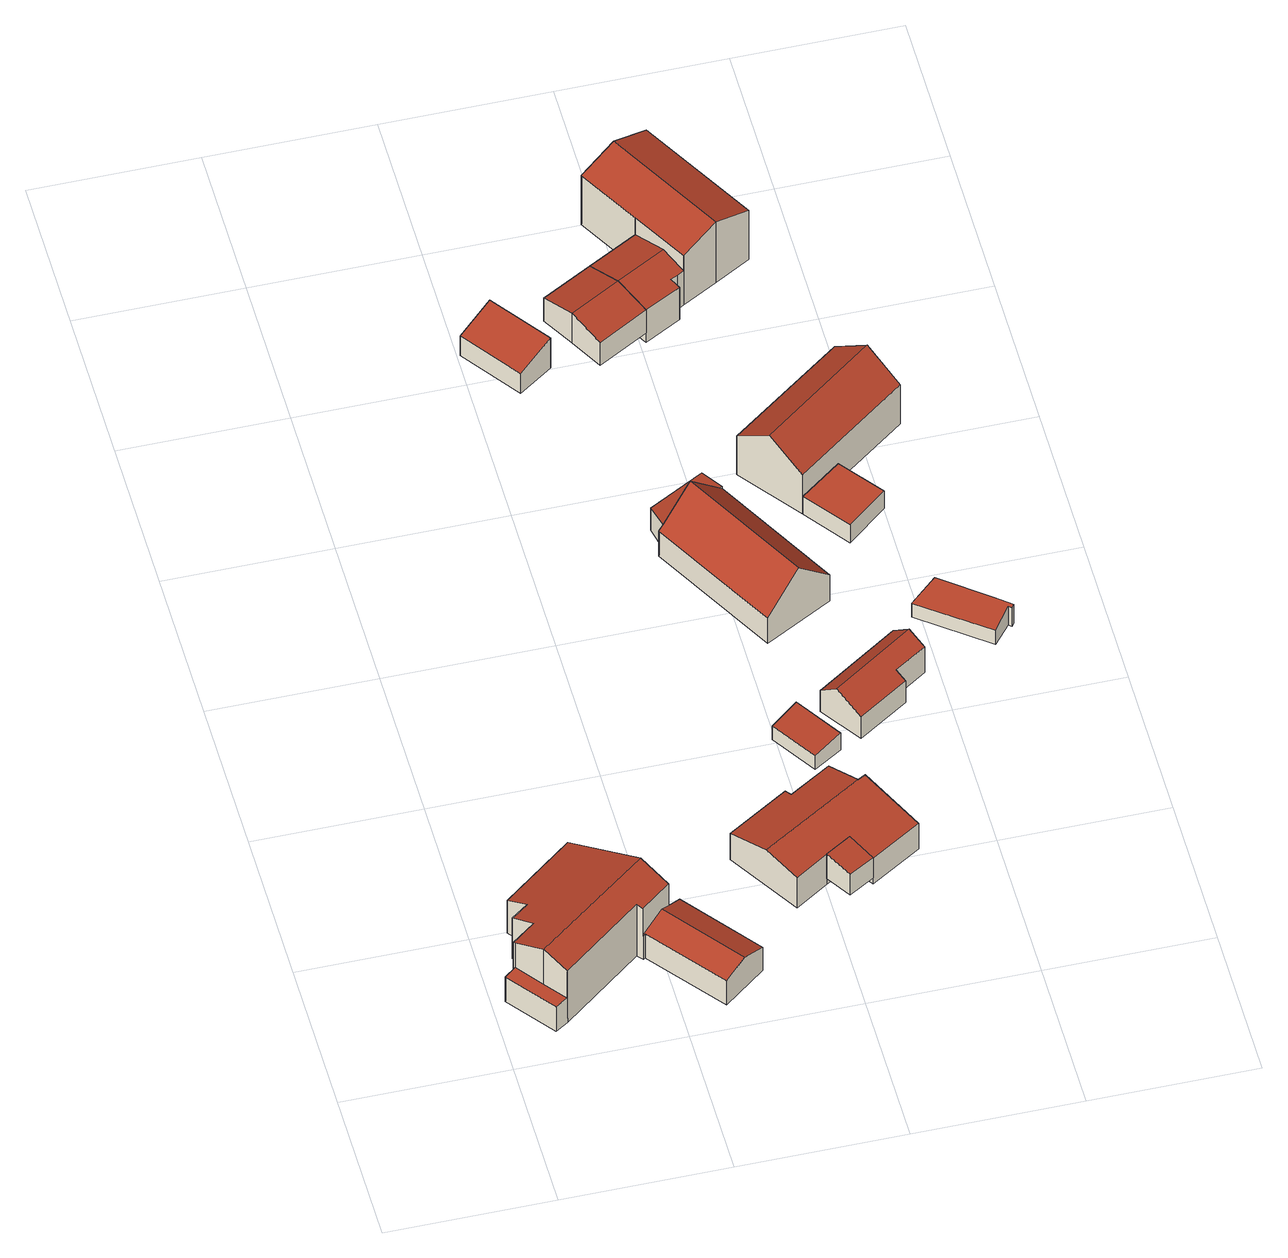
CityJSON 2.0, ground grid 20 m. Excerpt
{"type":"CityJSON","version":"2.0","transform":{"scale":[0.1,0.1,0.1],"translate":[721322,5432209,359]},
"CityObjects":{
"building1":{"type":"Building","attributes":{"Gemeindeschluessel":"09375199","HoeheDach":"372.526","HoeheGrund":"362.810","Methode":"2000","NiedrigsteTraufeDesGebaeudes":"366.623","Geometrietyp2DReferenz":"3000","measuredHeight":9.72,"function":"31001_1000","roofType":"3100"},"address":[{"Country":"Germany","Locality":"Sinzing","ThoroughfareName":"Ziegelschlagweg 4"}],"geometry":[{"type":"Solid","lod":"2","boundaries":[[[[0,1,2,3]],[[4,5,6,7,8]],[[9,10,11,12]],[[3,2,13,14]],[[5,15,16,6]],[[17,18,19,20]],[[21,22,23,24]],[[23,22,25,26,27,28]],[[29,25,22,21]],[[30,31,1,0,32,33]],[[34,35,18,17]],[[36,37,35,34]],[[29,21,24,9,12,38,39,40,36,34,17,20,41,32,0,3,14]],[[29,14,13,26,25]],[[20,19,42,41]],[[40,7,43,37,36]],[[30,33,42,19,18,35,37,43,16]],[[38,12,11,15,5,4]],[[26,13,2,1,27]],[[39,8,7,40]],[[9,24,23,28,44,10]],[[41,42,33,32]],[[31,44,28,27,1]],[[6,16,43,7]],[[38,4,8,39]],[[31,30,16,15,11,10,44]]]],"semantics":{"surfaces":[{"type":"WallSurface","Flaeche":"8.712","Z_MAX":"4.610","Z_MAX_ASL":"367.420","Z_MIN":"0.000","Z_MIN_ASL":"362.810"},{"type":"RoofSurface","Dachneigung":"90.000","Dachorientierung":"-1.000","Flaeche":"12.674","Z_MAX":"4.010","Z_MAX_ASL":"366.820","Z_MIN":"4.010","Z_MIN_ASL":"366.820"},{"type":"WallSurface","Flaeche":"104.791","Z_MAX":"8.399","Z_MAX_ASL":"371.209","Z_MIN":"0.000","Z_MIN_ASL":"362.810"},{"type":"WallSurface","Flaeche":"44.423","Z_MAX":"3.829","Z_MAX_ASL":"366.639","Z_MIN":"0.000","Z_MIN_ASL":"362.810"},{"type":"WallSurface","Flaeche":"16.721","Z_MAX":"9.716","Z_MAX_ASL":"372.526","Z_MIN":"4.010","Z_MIN_ASL":"366.820"},{"type":"WallSurface","Flaeche":"17.533","Z_MAX":"6.541","Z_MAX_ASL":"369.351","Z_MIN":"0.000","Z_MIN_ASL":"362.810"},{"type":"WallSurface","Flaeche":"1.051","Z_MAX":"3.916","Z_MAX_ASL":"366.726","Z_MIN":"0.000","Z_MIN_ASL":"362.810"},{"type":"RoofSurface","Dachneigung":"69.270","Dachorientierung":"234.537","Flaeche":"38.973","Z_MAX":"5.110","Z_MAX_ASL":"367.920","Z_MIN":"3.813","Z_MIN_ASL":"366.623"},{"type":"WallSurface","Flaeche":"44.857","Z_MAX":"3.927","Z_MAX_ASL":"366.737","Z_MIN":"0.000","Z_MIN_ASL":"362.810"},{"type":"WallSurface","Flaeche":"111.695","Z_MAX":"9.716","Z_MAX_ASL":"372.526","Z_MIN":"0.000","Z_MIN_ASL":"362.810"},{"type":"WallSurface","Flaeche":"21.321","Z_MAX":"7.834","Z_MAX_ASL":"370.644","Z_MIN":"0.000","Z_MIN_ASL":"362.810"},{"type":"WallSurface","Flaeche":"29.347","Z_MAX":"7.850","Z_MAX_ASL":"370.660","Z_MIN":"0.000","Z_MIN_ASL":"362.810"},{"type":"GroundSurface","Flaeche":"294.606","Z_MAX":"0.000","Z_MAX_ASL":"362.810","Z_MIN":"0.000","Z_MIN_ASL":"362.810"},{"type":"WallSurface","Flaeche":"29.249","Z_MAX":"5.110","Z_MAX_ASL":"367.920","Z_MIN":"0.000","Z_MIN_ASL":"362.810"},{"type":"WallSurface","Flaeche":"16.651","Z_MAX":"6.541","Z_MAX_ASL":"369.351","Z_MIN":"0.000","Z_MIN_ASL":"362.810"},{"type":"WallSurface","Flaeche":"2.375","Z_MAX":"7.981","Z_MAX_ASL":"370.791","Z_MIN":"0.000","Z_MIN_ASL":"362.810"},{"type":"RoofSurface","Dachneigung":"66.432","Dachorientierung":"324.361","Flaeche":"158.921","Z_MAX":"9.716","Z_MAX_ASL":"372.526","Z_MIN":"5.289","Z_MIN_ASL":"368.099"},{"type":"WallSurface","Flaeche":"7.756","Z_MAX":"8.401","Z_MAX_ASL":"371.212","Z_MIN":"0.000","Z_MIN_ASL":"362.810"},{"type":"RoofSurface","Dachneigung":"69.270","Dachorientierung":"54.538","Flaeche":"41.977","Z_MAX":"5.110","Z_MAX_ASL":"367.920","Z_MIN":"3.829","Z_MIN_ASL":"366.639"},{"type":"WallSurface","Flaeche":"6.941","Z_MAX":"4.010","Z_MAX_ASL":"366.820","Z_MIN":"0.000","Z_MIN_ASL":"362.810"},{"type":"WallSurface","Flaeche":"6.069","Z_MAX":"8.399","Z_MAX_ASL":"371.209","Z_MIN":"0.000","Z_MIN_ASL":"362.810"},{"type":"WallSurface","Flaeche":"57.782","Z_MAX":"5.316","Z_MAX_ASL":"368.126","Z_MIN":"0.000","Z_MIN_ASL":"362.810"},{"type":"WallSurface","Flaeche":"16.920","Z_MAX":"8.135","Z_MAX_ASL":"370.945","Z_MIN":"3.813","Z_MIN_ASL":"366.623"},{"type":"WallSurface","Flaeche":"19.249","Z_MAX":"9.716","Z_MAX_ASL":"372.526","Z_MIN":"4.010","Z_MIN_ASL":"366.820"},{"type":"WallSurface","Flaeche":"28.567","Z_MAX":"4.010","Z_MAX_ASL":"366.820","Z_MIN":"0.000","Z_MIN_ASL":"362.810"},{"type":"RoofSurface","Dachneigung":"68.348","Dachorientierung":"144.361","Flaeche":"65.154","Z_MAX":"9.716","Z_MAX_ASL":"372.526","Z_MIN":"8.135","Z_MIN_ASL":"370.945"}],"values":[[0,1,2,3,4,5,6,7,8,9,10,11,12,13,14,15,16,17,18,19,20,21,22,23,24,25]]}}]},
"building2":{"type":"Building","attributes":{"Gemeindeschluessel":"09375199","HoeheDach":"365.391","HoeheGrund":"361.450","Methode":"2000","NiedrigsteTraufeDesGebaeudes":"364.709","Geometrietyp2DReferenz":"3000","measuredHeight":3.94,"function":"51009_1610","roofType":"2100"},"geometry":[{"type":"Solid","lod":"2","boundaries":[[[[45,46,47,48]],[[49,46,45,50]],[[51,52,49,50]],[[52,47,46,49]],[[50,45,48,51]],[[51,48,47,52]]]],"semantics":{"surfaces":[{"type":"RoofSurface","Dachneigung":"79.253","Dachorientierung":"148.627","Flaeche":"13.147","Z_MAX":"3.941","Z_MAX_ASL":"365.391","Z_MIN":"3.259","Z_MIN_ASL":"364.709"},{"type":"WallSurface","Flaeche":"11.760","Z_MAX":"3.259","Z_MAX_ASL":"364.709","Z_MIN":"0.000","Z_MIN_ASL":"361.450"},{"type":"GroundSurface","Flaeche":"12.916","Z_MAX":"0.000","Z_MAX_ASL":"361.450","Z_MIN":"0.000","Z_MIN_ASL":"361.450"},{"type":"WallSurface","Flaeche":"12.929","Z_MAX":"3.941","Z_MAX_ASL":"365.391","Z_MIN":"0.000","Z_MIN_ASL":"361.450"},{"type":"WallSurface","Flaeche":"12.920","Z_MAX":"3.940","Z_MAX_ASL":"365.390","Z_MIN":"0.000","Z_MIN_ASL":"361.450"},{"type":"WallSurface","Flaeche":"14.131","Z_MAX":"3.941","Z_MAX_ASL":"365.391","Z_MIN":"0.000","Z_MIN_ASL":"361.450"}],"values":[[0,1,2,3,4,5]]}}]},
"building3":{"type":"Building","attributes":{"Gemeindeschluessel":"09375199","HoeheDach":"366.253","HoeheGrund":"360.420","Methode":"2000","NiedrigsteTraufeDesGebaeudes":"364.600","Geometrietyp2DReferenz":"3000","measuredHeight":5.83,"function":"31001_1000","roofType":"3100"},"address":[{"Country":"Germany","Locality":"Sinzing","ThoroughfareName":"Ortsstraße 6"}],"geometry":[{"type":"Solid","lod":"2","boundaries":[[[[53,54,55,56]],[[57,58,59,60,61]],[[62,63,64,65]],[[61,60,63,62]],[[65,64,66,67]],[[68,69,58,57]],[[56,55,69,68]],[[70,71,72,73]],[[67,66,71,70]],[[57,61,62,65,67,70,73,74,53,56,68]],[[73,72,75,74]],[[59,71,66,64,63,60]],[[74,75,54,53]],[[58,69,55,54,75,72,71,59]]]],"semantics":{"surfaces":[{"type":"WallSurface","Flaeche":"16.275","Z_MAX":"4.897","Z_MAX_ASL":"365.317","Z_MIN":"-0.000","Z_MIN_ASL":"360.420"},{"type":"WallSurface","Flaeche":"53.793","Z_MAX":"5.826","Z_MAX_ASL":"366.246","Z_MIN":"-0.000","Z_MIN_ASL":"360.420"},{"type":"WallSurface","Flaeche":"4.301","Z_MAX":"4.562","Z_MAX_ASL":"364.982","Z_MIN":"-0.000","Z_MIN_ASL":"360.420"},{"type":"WallSurface","Flaeche":"37.274","Z_MAX":"4.298","Z_MAX_ASL":"364.718","Z_MIN":"-0.000","Z_MIN_ASL":"360.420"},{"type":"WallSurface","Flaeche":"26.829","Z_MAX":"4.562","Z_MAX_ASL":"364.982","Z_MIN":"-0.000","Z_MIN_ASL":"360.420"},{"type":"WallSurface","Flaeche":"23.496","Z_MAX":"4.898","Z_MAX_ASL":"365.318","Z_MIN":"-0.000","Z_MIN_ASL":"360.420"},{"type":"WallSurface","Flaeche":"17.580","Z_MAX":"4.898","Z_MAX_ASL":"365.318","Z_MIN":"-0.000","Z_MIN_ASL":"360.420"},{"type":"WallSurface","Flaeche":"5.903","Z_MAX":"5.833","Z_MAX_ASL":"366.253","Z_MIN":"-0.000","Z_MIN_ASL":"360.420"},{"type":"WallSurface","Flaeche":"24.007","Z_MAX":"5.833","Z_MAX_ASL":"366.253","Z_MIN":"-0.000","Z_MIN_ASL":"360.420"},{"type":"GroundSurface","Flaeche":"173.932","Z_MAX":"-0.000","Z_MAX_ASL":"360.420","Z_MIN":"-0.000","Z_MIN_ASL":"360.420"},{"type":"WallSurface","Flaeche":"41.373","Z_MAX":"5.832","Z_MAX_ASL":"366.252","Z_MIN":"-0.000","Z_MIN_ASL":"360.420"},{"type":"RoofSurface","Dachneigung":"74.574","Dachorientierung":"330.827","Flaeche":"78.068","Z_MAX":"5.833","Z_MAX_ASL":"366.253","Z_MIN":"4.294","Z_MIN_ASL":"364.714"},{"type":"WallSurface","Flaeche":"29.938","Z_MAX":"4.180","Z_MAX_ASL":"364.600","Z_MIN":"-0.000","Z_MIN_ASL":"360.420"},{"type":"RoofSurface","Dachneigung":"78.698","Dachorientierung":"150.958","Flaeche":"100.627","Z_MAX":"5.833","Z_MAX_ASL":"366.253","Z_MIN":"4.180","Z_MIN_ASL":"364.600"}],"values":[[0,1,2,3,4,5,6,7,8,9,10,11,12,13]]}}]},
"building4":{"type":"Building","attributes":{"Gemeindeschluessel":"09375199","HoeheDach":"364.112","HoeheGrund":"361.260","Methode":"1000","NiedrigsteTraufeDesGebaeudes":"363.534","Geometrietyp2DReferenz":"3000","measuredHeight":2.85,"function":"31001_2463","roofType":"1000"},"geometry":[{"type":"Solid","lod":"2","boundaries":[[[[76,77,78,79]],[[77,76,80,81]],[[80,76,79,82]],[[82,83,81,80]],[[79,78,83,82]],[[77,81,83,78]]]],"semantics":{"surfaces":[{"type":"WallSurface","Flaeche":"10.324","Z_MAX":"2.852","Z_MAX_ASL":"364.112","Z_MIN":"0.000","Z_MIN_ASL":"361.260"},{"type":"WallSurface","Flaeche":"19.337","Z_MAX":"2.852","Z_MAX_ASL":"364.112","Z_MIN":"0.000","Z_MIN_ASL":"361.260"},{"type":"GroundSurface","Flaeche":"26.813","Z_MAX":"0.000","Z_MAX_ASL":"361.260","Z_MIN":"0.000","Z_MIN_ASL":"361.260"},{"type":"WallSurface","Flaeche":"10.354","Z_MAX":"2.852","Z_MAX_ASL":"364.112","Z_MIN":"0.000","Z_MIN_ASL":"361.260"},{"type":"WallSurface","Flaeche":"14.849","Z_MAX":"2.275","Z_MAX_ASL":"363.535","Z_MIN":"0.000","Z_MIN_ASL":"361.260"},{"type":"RoofSurface","Dachneigung":"81.844","Dachorientierung":"238.109","Flaeche":"27.087","Z_MAX":"2.852","Z_MAX_ASL":"364.112","Z_MIN":"2.274","Z_MIN_ASL":"363.534"}],"values":[[0,1,2,3,4,5]]}}]},
"building5":{"type":"Building","attributes":{"Gemeindeschluessel":"09375199","HoeheDach":"367.006","HoeheGrund":"362.070","Methode":"1000","NiedrigsteTraufeDesGebaeudes":"365.295","Geometrietyp2DReferenz":"3000","measuredHeight":4.94,"function":"31001_2000","roofType":"2100","storeysAboveGround":1},"geometry":[{"type":"Solid","lod":"2","boundaries":[[[[84,85,86,87]],[[85,88,89,86]],[[87,90,91,84]],[[90,89,88,91]],[[86,89,90,87]],[[84,91,88,85]]]],"semantics":{"surfaces":[{"type":"GroundSurface","Flaeche":"43.776","Z_MAX":"0.000","Z_MAX_ASL":"362.070","Z_MIN":"0.000","Z_MIN_ASL":"362.070"},{"type":"WallSurface","Flaeche":"43.091","Z_MAX":"4.936","Z_MAX_ASL":"367.006","Z_MIN":"0.000","Z_MIN_ASL":"362.070"},{"type":"WallSurface","Flaeche":"28.154","Z_MAX":"3.225","Z_MAX_ASL":"365.295","Z_MIN":"0.000","Z_MIN_ASL":"362.070"},{"type":"RoofSurface","Dachneigung":"71.160","Dachorientierung":"234.826","Flaeche":"46.254","Z_MAX":"4.936","Z_MAX_ASL":"367.006","Z_MIN":"3.225","Z_MIN_ASL":"365.295"},{"type":"WallSurface","Flaeche":"20.461","Z_MAX":"4.936","Z_MAX_ASL":"367.006","Z_MIN":"0.000","Z_MIN_ASL":"362.070"}],"values":[[0,1,2,3,4,4]]}}]},
"building6":{"type":"Building","attributes":{"Gemeindeschluessel":"09375199","HoeheDach":"367.037","HoeheGrund":"363.000","Methode":"1000","NiedrigsteTraufeDesGebaeudes":"366.605","Geometrietyp2DReferenz":"3000","measuredHeight":4.04,"function":"31001_2000","roofType":"1000","storeysAboveGround":1},"geometry":[{"type":"Solid","lod":"2","boundaries":[[[[92,93,94,95]],[[94,96,97,95]],[[97,96,98,99]],[[93,98,96,94]],[[95,97,99,92]],[[92,99,98,93]]]],"semantics":{"surfaces":[{"type":"GroundSurface","Flaeche":"26.541","Z_MAX":"0.000","Z_MAX_ASL":"363.000","Z_MIN":"0.000","Z_MIN_ASL":"363.000"},{"type":"WallSurface","Flaeche":"34.644","Z_MAX":"4.037","Z_MAX_ASL":"367.037","Z_MIN":"0.000","Z_MIN_ASL":"363.000"},{"type":"RoofSurface","Dachneigung":"82.473","Dachorientierung":"331.872","Flaeche":"26.771","Z_MAX":"4.037","Z_MAX_ASL":"367.037","Z_MIN":"3.605","Z_MIN_ASL":"366.605"},{"type":"WallSurface","Flaeche":"12.491","Z_MAX":"4.037","Z_MAX_ASL":"367.037","Z_MIN":"0.000","Z_MIN_ASL":"363.000"},{"type":"WallSurface","Flaeche":"12.936","Z_MAX":"4.037","Z_MAX_ASL":"367.037","Z_MIN":"0.000","Z_MIN_ASL":"363.000"},{"type":"WallSurface","Flaeche":"27.667","Z_MAX":"3.606","Z_MAX_ASL":"366.606","Z_MIN":"0.000","Z_MIN_ASL":"363.000"}],"values":[[0,1,2,3,4,5]]}}]},
"building7":{"type":"Building","attributes":{"Gemeindeschluessel":"09375199","HoeheDach":"371.427","HoeheGrund":"362.580","Methode":"1000","NiedrigsteTraufeDesGebaeudes":"366.700","Geometrietyp2DReferenz":"3000","measuredHeight":8.85,"function":"31001_2000","roofType":"3100","storeysAboveGround":1},"geometry":[{"type":"Solid","lod":"2","boundaries":[[[[100,101,102,103,104]],[[105,104,103,106]],[[107,100,104,105]],[[106,103,102,108,109]],[[101,110,108,102]],[[109,108,110,111]],[[111,110,101,100,107]],[[106,109,111,107,105]]]],"semantics":{"surfaces":[{"type":"RoofSurface","Dachneigung":"44.851","Dachorientierung":"241.708","Flaeche":"116.714","Z_MAX":"8.847","Z_MAX_ASL":"371.427","Z_MIN":"4.152","Z_MIN_ASL":"366.732"},{"type":"WallSurface","Flaeche":"3.604","Z_MAX":"4.948","Z_MAX_ASL":"367.528","Z_MIN":"0.000","Z_MIN_ASL":"362.580"},{"type":"WallSurface","Flaeche":"73.239","Z_MAX":"4.152","Z_MAX_ASL":"366.732","Z_MIN":"0.000","Z_MIN_ASL":"362.580"},{"type":"WallSurface","Flaeche":"57.245","Z_MAX":"8.847","Z_MAX_ASL":"371.427","Z_MIN":"0.000","Z_MIN_ASL":"362.580"},{"type":"RoofSurface","Dachneigung":"44.845","Dachorientierung":"61.713","Flaeche":"116.605","Z_MAX":"8.847","Z_MAX_ASL":"371.427","Z_MIN":"4.120","Z_MIN_ASL":"366.700"},{"type":"WallSurface","Flaeche":"72.796","Z_MAX":"4.170","Z_MAX_ASL":"366.750","Z_MIN":"0.000","Z_MIN_ASL":"362.580"},{"type":"WallSurface","Flaeche":"60.624","Z_MAX":"8.847","Z_MAX_ASL":"371.427","Z_MIN":"0.000","Z_MIN_ASL":"362.580"},{"type":"GroundSurface","Flaeche":"164.542","Z_MAX":"0.000","Z_MAX_ASL":"362.580","Z_MIN":"0.000","Z_MIN_ASL":"362.580"}],"values":[[0,1,2,3,4,5,6,7]]}}]},
"building8":{"type":"Building","attributes":{"Gemeindeschluessel":"09375199","HoeheDach":"366.330","HoeheGrund":"360.940","Methode":"2000","NiedrigsteTraufeDesGebaeudes":"364.301","Geometrietyp2DReferenz":"3000","measuredHeight":5.39,"function":"31001_2000","roofType":"3100"},"geometry":[{"type":"Solid","lod":"2","boundaries":[[[[112,113,114,115,116]],[[117,118,119,120]],[[121,122,113,112]],[[123,119,118,115,114,124]],[[112,116,117,120,125,121]],[[116,115,118,117]],[[125,123,124,122,121]],[[124,114,113,122]],[[120,119,123,125]]]],"semantics":{"surfaces":[{"type":"WallSurface","Flaeche":"21.439","Z_MAX":"5.390","Z_MAX_ASL":"366.330","Z_MIN":"0.000","Z_MIN_ASL":"360.940"},{"type":"WallSurface","Flaeche":"5.358","Z_MAX":"4.184","Z_MAX_ASL":"365.124","Z_MIN":"0.000","Z_MIN_ASL":"360.940"},{"type":"WallSurface","Flaeche":"40.293","Z_MAX":"3.361","Z_MAX_ASL":"364.301","Z_MIN":"0.000","Z_MIN_ASL":"360.940"},{"type":"RoofSurface","Dachneigung":"61.457","Dachorientierung":"146.134","Flaeche":"41.961","Z_MAX":"5.390","Z_MAX_ASL":"366.330","Z_MIN":"3.416","Z_MIN_ASL":"364.356"},{"type":"GroundSurface","Flaeche":"66.359","Z_MAX":"0.000","Z_MAX_ASL":"360.940","Z_MIN":"0.000","Z_MIN_ASL":"360.940"},{"type":"WallSurface","Flaeche":"19.646","Z_MAX":"4.184","Z_MAX_ASL":"365.124","Z_MIN":"0.000","Z_MIN_ASL":"360.940"},{"type":"WallSurface","Flaeche":"26.718","Z_MAX":"5.390","Z_MAX_ASL":"366.330","Z_MIN":"0.000","Z_MIN_ASL":"360.940"},{"type":"RoofSurface","Dachneigung":"50.493","Dachorientierung":"326.137","Flaeche":"38.233","Z_MAX":"5.390","Z_MAX_ASL":"366.330","Z_MIN":"3.361","Z_MIN_ASL":"364.301"},{"type":"WallSurface","Flaeche":"24.910","Z_MAX":"3.421","Z_MAX_ASL":"364.361","Z_MIN":"0.000","Z_MIN_ASL":"360.940"}],"values":[[0,1,2,3,4,5,6,7,8]]}}]},
"building9":{"type":"Building","attributes":{"Gemeindeschluessel":"09375199","HoeheDach":"365.599","HoeheGrund":"360.682","Methode":"2000","NiedrigsteTraufeDesGebaeudes":"364.400","Geometrietyp2DReferenz":"3000","measuredHeight":4.92,"function":"31001_2000","roofType":"3100","storeysAboveGround":1},"geometry":[{"type":"Solid","lod":"2","boundaries":[[[[126,127,128,129]],[[130,131,132,133]],[[126,129,130,133,134,135]],[[133,132,136,134]],[[135,137,127,126]],[[127,137,136,128]],[[129,128,131,130]],[[134,136,137,135]],[[128,136,132,131]]]],"semantics":{"surfaces":[{"type":"WallSurface","Flaeche":"19.567","Z_MAX":"4.918","Z_MAX_ASL":"365.599","Z_MIN":"-0.002","Z_MIN_ASL":"360.680"},{"type":"WallSurface","Flaeche":"26.159","Z_MAX":"3.719","Z_MAX_ASL":"364.400","Z_MIN":"-0.002","Z_MIN_ASL":"360.680"},{"type":"GroundSurface","Flaeche":"63.709","Z_MAX":"-0.002","Z_MAX_ASL":"360.680","Z_MIN":"-0.002","Z_MIN_ASL":"360.680"},{"type":"WallSurface","Flaeche":"19.514","Z_MAX":"4.917","Z_MAX_ASL":"365.599","Z_MIN":"-0.002","Z_MIN_ASL":"360.680"},{"type":"WallSurface","Flaeche":"26.228","Z_MAX":"3.719","Z_MAX_ASL":"364.400","Z_MIN":"-0.002","Z_MIN_ASL":"360.680"},{"type":"RoofSurface","Dachneigung":"75.160","Dachorientierung":"150.936","Flaeche":"32.999","Z_MAX":"4.918","Z_MAX_ASL":"365.599","Z_MIN":"3.718","Z_MIN_ASL":"364.400"},{"type":"WallSurface","Flaeche":"19.530","Z_MAX":"4.918","Z_MAX_ASL":"365.599","Z_MIN":"-0.002","Z_MIN_ASL":"360.680"},{"type":"WallSurface","Flaeche":"19.531","Z_MAX":"4.917","Z_MAX_ASL":"365.599","Z_MIN":"-0.002","Z_MIN_ASL":"360.680"},{"type":"RoofSurface","Dachneigung":"75.140","Dachorientierung":"330.967","Flaeche":"32.912","Z_MAX":"4.918","Z_MAX_ASL":"365.599","Z_MIN":"3.718","Z_MIN_ASL":"364.400"}],"values":[[0,1,2,3,4,5,6,7,8]]}}]},
"building10":{"type":"Building","attributes":{"Gemeindeschluessel":"09375199","HoeheDach":"364.493","HoeheGrund":"361.580","Methode":"1000","NiedrigsteTraufeDesGebaeudes":"364.493","Geometrietyp2DReferenz":"3000","measuredHeight":2.91,"function":"31001_2463","roofType":"1000","storeysAboveGround":1},"geometry":[{"type":"Solid","lod":"2","boundaries":[[[[138,139,140,141]],[[142,138,141,143]],[[143,144,145,142]],[[139,138,142,145]],[[141,140,144,143]],[[139,145,144,140]]]],"semantics":{"surfaces":[{"type":"WallSurface","Flaeche":"18.937","Z_MAX":"2.913","Z_MAX_ASL":"364.493","Z_MIN":"0.000","Z_MIN_ASL":"361.580"},{"type":"GroundSurface","Flaeche":"41.703","Z_MAX":"0.000","Z_MAX_ASL":"361.580","Z_MIN":"0.000","Z_MIN_ASL":"361.580"},{"type":"WallSurface","Flaeche":"19.662","Z_MAX":"2.913","Z_MAX_ASL":"364.493","Z_MIN":"0.000","Z_MIN_ASL":"361.580"},{"type":"WallSurface","Flaeche":"18.244","Z_MAX":"2.913","Z_MAX_ASL":"364.493","Z_MIN":"0.000","Z_MIN_ASL":"361.580"},{"type":"WallSurface","Flaeche":"18.445","Z_MAX":"2.913","Z_MAX_ASL":"364.493","Z_MIN":"0.000","Z_MIN_ASL":"361.580"},{"type":"RoofSurface","Dachneigung":"90.000","Dachorientierung":"-1.000","Flaeche":"41.703","Z_MAX":"2.913","Z_MAX_ASL":"364.493","Z_MIN":"2.913","Z_MIN_ASL":"364.493"}],"values":[[0,1,2,3,4,5]]}}]},
"building11":{"type":"Building","attributes":{"Gemeindeschluessel":"09375199","HoeheDach":"371.330","HoeheGrund":"361.570","Methode":"2000","NiedrigsteTraufeDesGebaeudes":"367.902","Geometrietyp2DReferenz":"3000","measuredHeight":9.76,"function":"31001_1000","roofType":"3100","storeysAboveGround":2},"address":[{"Country":"Germany","Locality":"Sinzing","ThoroughfareName":"St.-Michaels-Weg 3"}],"geometry":[{"type":"Solid","lod":"2","boundaries":[[[[146,147,148,149]],[[150,151,152,153]],[[148,147,154,138,142]],[[154,147,146,151,150]],[[149,148,142,153,152]],[[146,149,152,151]],[[150,153,142,138,154]]]],"semantics":{"surfaces":[{"type":"WallSurface","Flaeche":"109.220","Z_MAX":"6.443","Z_MAX_ASL":"368.013","Z_MIN":"0.000","Z_MIN_ASL":"361.570"},{"type":"RoofSurface","Dachneigung":"53.815","Dachorientierung":"142.867","Flaeche":"97.761","Z_MAX":"9.760","Z_MAX_ASL":"371.330","Z_MIN":"6.397","Z_MIN_ASL":"367.967"},{"type":"GroundSurface","Flaeche":"157.826","Z_MAX":"0.000","Z_MAX_ASL":"361.570","Z_MIN":"0.000","Z_MIN_ASL":"361.570"},{"type":"WallSurface","Flaeche":"73.883","Z_MAX":"9.760","Z_MAX_ASL":"371.330","Z_MIN":"0.000","Z_MIN_ASL":"361.570"},{"type":"WallSurface","Flaeche":"74.838","Z_MAX":"9.760","Z_MAX_ASL":"371.330","Z_MIN":"0.000","Z_MIN_ASL":"361.570"},{"type":"RoofSurface","Dachneigung":"53.813","Dachorientierung":"322.863","Flaeche":"97.788","Z_MAX":"9.760","Z_MAX_ASL":"371.330","Z_MIN":"6.332","Z_MIN_ASL":"367.902"},{"type":"WallSurface","Flaeche":"109.926","Z_MAX":"6.397","Z_MAX_ASL":"367.967","Z_MIN":"0.000","Z_MIN_ASL":"361.570"}],"values":[[0,1,2,3,4,5,6]]}}]},
"building12":{"type":"Building","attributes":{"Gemeindeschluessel":"09375199","HoeheDach":"364.135","HoeheGrund":"360.990","Methode":"1000","NiedrigsteTraufeDesGebaeudes":"363.229","Geometrietyp2DReferenz":"3000","measuredHeight":3.15,"function":"31001_2000","roofType":"2100"},"geometry":[{"type":"Solid","lod":"2","boundaries":[[[[155,156,157,158,159,160,161,162]],[[163,161,160,164]],[[165,162,161,163]],[[166,158,157,167]],[[168,159,158,166]],[[169,155,162,165]],[[164,160,159,168]],[[155,169,170,156]],[[167,157,156,170]],[[170,169,165,163,164,168,166,167]]]],"semantics":{"surfaces":[{"type":"RoofSurface","Dachneigung":"76.728","Dachorientierung":"218.512","Flaeche":"38.033","Z_MAX":"3.145","Z_MAX_ASL":"364.135","Z_MIN":"2.239","Z_MIN_ASL":"363.229"},{"type":"WallSurface","Flaeche":"8.553","Z_MAX":"3.024","Z_MAX_ASL":"364.014","Z_MIN":"0.000","Z_MIN_ASL":"360.990"},{"type":"WallSurface","Flaeche":"1.436","Z_MAX":"3.024","Z_MAX_ASL":"364.014","Z_MIN":"0.000","Z_MIN_ASL":"360.990"},{"type":"WallSurface","Flaeche":"1.158","Z_MAX":"3.145","Z_MAX_ASL":"364.135","Z_MIN":"0.000","Z_MIN_ASL":"360.990"},{"type":"WallSurface","Flaeche":"10.693","Z_MAX":"3.145","Z_MAX_ASL":"364.135","Z_MIN":"0.000","Z_MIN_ASL":"360.990"},{"type":"WallSurface","Flaeche":"1.578","Z_MAX":"3.145","Z_MAX_ASL":"364.135","Z_MIN":"0.000","Z_MIN_ASL":"360.990"},{"type":"WallSurface","Flaeche":"23.008","Z_MAX":"2.261","Z_MAX_ASL":"363.251","Z_MIN":"0.000","Z_MIN_ASL":"360.990"},{"type":"WallSurface","Flaeche":"7.939","Z_MAX":"3.145","Z_MAX_ASL":"364.135","Z_MIN":"0.000","Z_MIN_ASL":"360.990"},{"type":"WallSurface","Flaeche":"21.234","Z_MAX":"3.145","Z_MAX_ASL":"364.135","Z_MIN":"0.000","Z_MIN_ASL":"360.990"},{"type":"GroundSurface","Flaeche":"37.017","Z_MAX":"0.000","Z_MAX_ASL":"360.990","Z_MIN":"0.000","Z_MIN_ASL":"360.990"}],"values":[[0,1,2,3,4,5,6,7,8,9]]}}]},
"building13":{"type":"Building","attributes":{"Gemeindeschluessel":"09375199","HoeheDach":"368.997","HoeheGrund":"359.095","Methode":"2000","NiedrigsteTraufeDesGebaeudes":"364.402","Geometrietyp2DReferenz":"3000","measuredHeight":9.9,"function":"31001_1000","roofType":"3100","storeysAboveGround":2},"address":[{"Country":"Germany","Locality":"Sinzing","ThoroughfareName":"St.-Michaels-Weg 6"}],"geometry":[{"type":"Solid","lod":"2","boundaries":[[[[171,172,173,174,175]],[[173,172,176,177,132]],[[178,179,180,181]],[[182,183,171,175,184]],[[185,186,182,184]],[[180,179,187,188]],[[136,137,189,185,184,175,174]],[[171,180,188,190,172]],[[186,185,189,191]],[[182,186,191,192,193,177,176,194,195,196,178,181,183]],[[174,173,132,136]],[[193,136,132,177]],[[181,180,171,183]],[[191,189,137,192]],[[190,188,187,196,195,194]],[[193,192,137,136]],[[196,187,179,178]],[[176,172,190,194]]]],"semantics":{"surfaces":[{"type":"WallSurface","Flaeche":"15.795","Z_MAX":"8.005","Z_MAX_ASL":"367.100","Z_MIN":"5.314","Z_MIN_ASL":"364.409"},{"type":"WallSurface","Flaeche":"36.547","Z_MAX":"8.024","Z_MAX_ASL":"367.120","Z_MIN":"0.005","Z_MIN_ASL":"359.100"},{"type":"WallSurface","Flaeche":"44.400","Z_MAX":"9.902","Z_MAX_ASL":"368.997","Z_MIN":"0.005","Z_MIN_ASL":"359.100"},{"type":"WallSurface","Flaeche":"5.418","Z_MAX":"8.024","Z_MAX_ASL":"367.119","Z_MIN":"0.005","Z_MIN_ASL":"359.100"},{"type":"WallSurface","Flaeche":"5.353","Z_MAX":"5.646","Z_MAX_ASL":"364.741","Z_MIN":"0.005","Z_MIN_ASL":"359.100"},{"type":"RoofSurface","Dachneigung":"69.247","Dachorientierung":"60.905","Flaeche":"87.462","Z_MAX":"9.902","Z_MAX_ASL":"368.997","Z_MIN":"8.024","Z_MIN_ASL":"367.119"},{"type":"RoofSurface","Dachneigung":"75.221","Dachorientierung":"150.743","Flaeche":"29.222","Z_MAX":"6.505","Z_MAX_ASL":"365.600","Z_MIN":"5.318","Z_MIN_ASL":"364.413"},{"type":"RoofSurface","Dachneigung":"69.185","Dachorientierung":"240.902","Flaeche":"87.777","Z_MAX":"9.902","Z_MAX_ASL":"368.997","Z_MIN":"8.005","Z_MIN_ASL":"367.100"},{"type":"WallSurface","Flaeche":"6.702","Z_MAX":"5.646","Z_MAX_ASL":"364.741","Z_MIN":"0.005","Z_MIN_ASL":"359.100"},{"type":"GroundSurface","Flaeche":"222.888","Z_MAX":"0.005","Z_MAX_ASL":"359.100","Z_MIN":"0.005","Z_MIN_ASL":"359.100"},{"type":"RoofSurface","Dachneigung":"75.221","Dachorientierung":"330.743","Flaeche":"31.851","Z_MAX":"6.505","Z_MAX_ASL":"365.600","Z_MIN":"5.307","Z_MIN_ASL":"364.402"},{"type":"WallSurface","Flaeche":"26.644","Z_MAX":"6.499","Z_MAX_ASL":"365.594","Z_MIN":"0.005","Z_MIN_ASL":"359.100"},{"type":"WallSurface","Flaeche":"44.235","Z_MAX":"9.902","Z_MAX_ASL":"368.997","Z_MIN":"0.005","Z_MIN_ASL":"359.100"},{"type":"WallSurface","Flaeche":"26.447","Z_MAX":"5.324","Z_MAX_ASL":"364.419","Z_MIN":"0.005","Z_MIN_ASL":"359.100"},{"type":"WallSurface","Flaeche":"88.769","Z_MAX":"9.902","Z_MAX_ASL":"368.997","Z_MIN":"0.005","Z_MIN_ASL":"359.100"},{"type":"WallSurface","Flaeche":"26.719","Z_MAX":"6.505","Z_MAX_ASL":"365.600","Z_MIN":"0.005","Z_MIN_ASL":"359.100"},{"type":"WallSurface","Flaeche":"132.245","Z_MAX":"8.024","Z_MAX_ASL":"367.119","Z_MIN":"0.005","Z_MIN_ASL":"359.100"},{"type":"WallSurface","Flaeche":"69.983","Z_MAX":"8.024","Z_MAX_ASL":"367.120","Z_MIN":"0.005","Z_MIN_ASL":"359.100"}],"values":[[0,1,2,3,4,5,6,7,8,9,10,11,12,13,14,15,16,17]]}}]}
},
"vertices":[
[207,122,38],[207,122,84],[223,135,76],[223,135,38],[51,11,78],[66,21,78],[46,47,78],[22,79,78],[8,68,78],[165,98,38],[165,98,122],[67,21,122],[67,21,38],[294,43,76],[294,43,38],[66,21,122],[46,47,135],[31,128,38],[31,128,104],[52,144,104],[52,144,38],[173,93,38],[173,93,77],[171,91,76],[171,91,38],[243,3,77],[268,22,89],[197,114,89],[170,93,76],[243,3,38],[183,153,135],[207,122,119],[121,234,38],[121,234,91],[49,104,38],[49,104,116],[20,81,38],[20,81,117],[51,11,38],[8,68,38],[22,79,38],[35,166,38],[35,166,91],[22,79,118],[170,93,119],
[418,141,57],[449,159,57],[430,190,64],[399,171,64],[449,159,24],[418,141,24],[399,171,24],[430,190,24],
[449,159,14],[449,159,56],[430,190,63],[430,190,14],[359,145,14],[359,145,63],[334,186,72],[305,233,57],[305,233,14],[379,279,14],[379,279,57],[384,270,60],[384,270,14],[434,301,60],[434,301,14],[399,171,14],[399,171,63],[458,262,14],[458,262,73],[467,267,73],[467,267,14],[510,197,14],[510,197,56],
[461,353,23],[461,353,51],[427,332,45],[427,332,23],[425,410,23],[425,410,51],[392,387,23],[392,387,45],
[197,1018,31],[238,1047,31],[289,976,31],[248,947,31],[238,1047,80],[289,976,80],[248,947,63],[197,1018,63],
[335,707,40],[402,744,40],[418,715,40],[342,674,40],[418,715,80],[342,674,80],[402,744,76],[335,707,76],
[419,515,77],[460,538,124],[376,693,124],[342,674,85],[335,671,77],[335,671,36],[342,674,36],[419,515,36],[418,715,77],[418,715,36],[501,560,78],[501,560,36],
[554,485,19],[554,485,53],[567,465,73],[580,446,61],[580,446,19],[541,420,19],[541,420,61],[549,408,54],[549,408,19],[454,418,19],[454,418,53],[488,368,54],[468,398,73],[488,368,19],
[346,978,17],[346,978,54],[324,1018,66],[324,1018,17],[302,1058,17],[302,1058,54],[363,1092,54],[363,1092,17],[385,1052,17],[407,1013,17],[385,1052,66],[407,1013,54],
[556,739,26],[556,739,55],[595,687,55],[595,687,26],[506,701,26],[546,647,26],[546,647,55],[506,701,55],
[587,878,90],[587,878,26],[450,776,26],[450,776,89],[643,805,90],[615,842,123],[478,738,123],[506,701,90],[643,805,26],
[693,492,51],[673,508,51],[621,550,51],[618,552,51],[586,529,42],[666,466,43],[686,491,50],[690,488,50],[686,491,20],[666,466,20],[690,488,20],[618,552,20],[621,550,20],[586,529,20],[693,492,20],[673,508,20],
[461,1057,81],[423,1125,81],[423,1125,54],[445,1085,66],[461,1057,57],[423,1125,1],[363,1092,1],[547,1105,1],[547,1105,81],[504,1081,100],[504,1081,1],[453,1052,1],[461,1057,1],[453,1052,57],[444,1048,57],[444,1048,1],[467,1249,81],[424,1225,100],[451,1037,54],[381,1201,81],[451,1037,1],[407,1013,1],[385,1052,1],[381,1201,1],[424,1225,1],[467,1249,1]
]}
